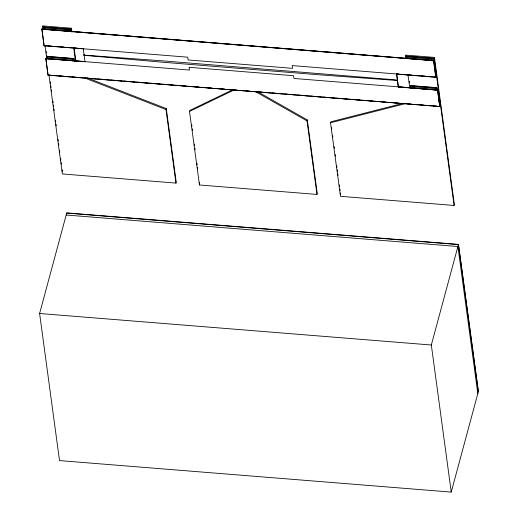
<?xml version="1.0" encoding="UTF-8"?>
<svg xmlns="http://www.w3.org/2000/svg" width="518" height="518" viewBox="0 0 518 518"><rect width="100%" height="100%" fill="white"/><g stroke="black" fill="none" stroke-linecap="round" stroke-linejoin="round"><path stroke-width="0.78" d="M84.175 54.655L84.078 55.128L162.387 60.833L397.682 80.031L397.526 80.517L319.263 74.812L162.574 62.212L84.149 55.309M85.179 61.571L45.798 58.651L84.965 61.797L83.262 48.783L44.056 45.778L41.88 28.989L433.605 60.496L435.819 77.137L292.184 65.585L292.56 68.344L188.099 59.946L187.723 57.187L44.095 45.636L41.88 28.989M42.774 29.261L42.709 25.9L71.439 28.212L71.976 32.174M44.024 29.526L43.758 26.968L44.075 29.332M44.788 29.474L45.137 28.186L68.641 30.076L68.849 31.624M44.056 45.778L45.72 45.668M48.006 58.948L47.74 56.391L73.854 58.489L74.171 60.852M48.77 58.89L49.119 57.608L72.624 59.499L72.831 61.046M439.827 106.462L48.032 75.194L50.518 75.149M68.292 31.365L68.641 30.076M70.137 31.63L69.872 29.073L70.189 31.436M71.497 31.553L71.439 28.212M72.274 60.781L72.624 59.499M74.119 61.046L73.854 58.489M84.175 54.791L84.065 55.284L84.233 54.643M39.608 313.507L66.757 212.879L458.482 244.386L478.392 391.478L451.243 492.1L59.518 460.593L39.608 313.507L431.332 345.007L451.243 492.1M48.945 74.832L62.361 173.957L175.965 183.094L166.006 109.544L166.265 108.579L87.419 77.965M258.32 92.113L307.291 119.923L317.243 193.467L316.984 194.431L199.462 184.984L189.51 111.435L189.769 110.47L232.478 89.886M175.965 183.094L176.224 182.129L166.265 108.579M199.462 184.984L199.508 182.42M316.984 194.431L307.025 120.888L307.291 119.923M405.775 58.437L405.711 55.096L434.44 57.407L454.351 204.493L454.085 205.458L340.488 196.322L330.529 122.779L330.795 121.814L403.354 103.257M398.348 87.005L396.646 73.99L398.348 87.005L437.522 90.151L439.763 106.702M407.025 58.722L406.76 56.164L407.077 58.528M407.789 58.67L408.132 57.381L431.636 59.272L431.85 60.82M411.007 88.138L410.742 85.58L436.855 87.684L437.173 90.048M411.771 88.086L412.114 86.804L435.619 88.688L435.832 90.242M431.293 60.561L431.636 59.272M433.139 60.82L432.873 58.269L433.404 62.205M396.607 74.132L435.78 77.286L433.605 60.496M454.085 205.458L434.175 58.372L434.44 57.407M435.78 77.286L434.239 76.917M435.275 89.977L435.619 88.688M437.121 90.242L436.855 87.684M437.522 90.151L398.271 86.752M431.332 345.007L458.482 244.386M189.51 111.435L234.389 89.802M330.529 122.779L404.649 103.82M42.45 26.865L71.18 29.176M405.452 56.061L434.175 58.372M43.706 27.163L69.82 29.267M406.708 56.358L432.821 58.456M41.854 29.086L433.579 60.593M41.816 29.228L433.54 60.735M48.129 45.862L51.34 46.115M54.552 46.374L57.757 46.633M60.969 46.892L64.18 47.151M67.385 47.41L70.597 47.669M73.809 47.928L77.817 48.245M80.225 48.439L83.437 48.698M396.523 73.88L398.931 74.074M402.143 74.333L406.157 74.657M408.56 74.851L411.771 75.104M414.983 75.363L418.991 75.686M421.399 75.881L425.414 76.204M427.823 76.399L431.831 76.722M47.688 56.579L73.802 58.683M410.683 85.774L436.803 87.879M45.837 58.502L189.465 70.053L189.096 67.301L293.557 75.699L293.926 78.458L437.561 90.009M52.933 75.343L56.967 75.667M59.382 75.861L63.416 76.185M65.831 76.379L69.865 76.703M72.28 76.897L76.308 77.227M78.73 77.422L82.757 77.745M85.179 77.94L89.206 78.263M91.628 78.458L95.655 78.781M98.07 78.976L102.104 79.299M104.519 79.494L108.553 79.817M110.969 80.012L115.002 80.335M117.418 80.53L121.445 80.853M123.867 81.048L127.894 81.371M130.316 81.566L134.343 81.889M136.765 82.084L140.792 82.407M143.208 82.602L147.242 82.932M149.657 83.126L153.691 83.45M156.106 83.644L160.14 83.968M162.555 84.162L166.582 84.486M169.004 84.68L173.031 85.004M175.453 85.198L179.481 85.522M181.902 85.716L185.93 86.04M188.345 86.234L191.569 86.493M194.794 86.752L198.828 87.076M201.243 87.27L204.468 87.529M207.692 87.788L211.72 88.112M214.141 88.306L218.169 88.636M220.59 88.831L224.618 89.154M227.039 89.349L231.067 89.672M233.482 89.867L236.707 90.126M239.931 90.385L243.965 90.708M246.38 90.903L249.605 91.162M252.829 91.421L256.857 91.744M259.278 91.939L262.503 92.198M265.728 92.457L269.755 92.78M272.177 92.975L276.204 93.298M278.619 93.493L281.844 93.752M285.068 94.017L289.102 94.341M291.517 94.535L294.742 94.794M297.967 95.053L301.994 95.377M304.416 95.571L307.64 95.83M310.865 96.089L314.892 96.413M317.314 96.607L320.532 96.866M323.756 97.125L327.79 97.449M330.206 97.643L334.24 97.967M336.655 98.161L339.879 98.42M343.104 98.679L347.131 99.003M349.553 99.197L352.777 99.456M356.002 99.721L360.029 100.045M362.451 100.239L365.669 100.498M368.894 100.757L372.928 101.081M375.343 101.275L378.567 101.534M381.792 101.793L385.016 102.052M388.241 102.311L391.466 102.57M394.69 102.829L397.915 103.088M401.139 103.347L405.167 103.671M407.588 103.865L410.806 104.124M414.031 104.383L418.065 104.707M420.48 104.901L423.705 105.167M426.929 105.426L430.154 105.685M433.378 105.944L436.603 106.203M66.699 213.092L458.424 244.6L478.334 391.686M66.181 215.022L457.906 246.529L477.816 393.622M84.907 78.056L166.006 109.544M255.264 91.492L307.025 120.888M437.587 89.912L439.801 106.559L48.077 75.052L45.862 58.404M438.455 99.501L438.668 101.081M410.742 85.58L411.059 87.95M409.252 81.248L409.466 82.835M408.022 75.078L409.744 87.762M331.552 127.409L331.766 129.008M332.634 135.405L332.847 137.005M334.149 146.594L334.363 148.193M335.23 154.591L335.444 156.19M336.745 165.779L336.959 167.379M337.283 169.781L337.503 171.374M337.827 173.776L338.04 175.375M339.342 184.965L339.555 186.564M339.879 188.966L340.099 190.559M340.423 192.961L340.637 194.561M191.718 124.864L191.932 126.457M192.262 128.859L192.476 130.458M194.315 144.049L194.535 145.649M194.859 148.044L195.072 149.644M196.911 163.235L197.131 164.834M197.455 167.23L197.669 168.829M74.119 48.025L75.835 60.703M73.75 48.193L75.466 60.878M47.74 56.391L48.057 58.754M46.173 51.483L46.393 53.082M46.717 55.478L46.931 57.077M50.285 81.857L50.505 83.456M50.829 85.852L51.042 87.451M51.366 89.854L51.586 91.453M52.881 101.042L53.101 102.642M53.425 105.044L53.639 106.637M53.963 109.039L54.183 110.638M55.478 120.228L55.698 121.827M56.022 124.229L56.235 125.822M58.074 139.413L58.294 141.013M58.618 143.415L58.832 145.014M59.589 150.608L59.81 152.208M60.671 158.599L60.891 160.198M61.215 162.6L61.428 164.2M62.186 169.794L62.406 171.393M44.943 45.254L46.782 58.845M45.798 58.651L48.032 75.194"/></g></svg>
